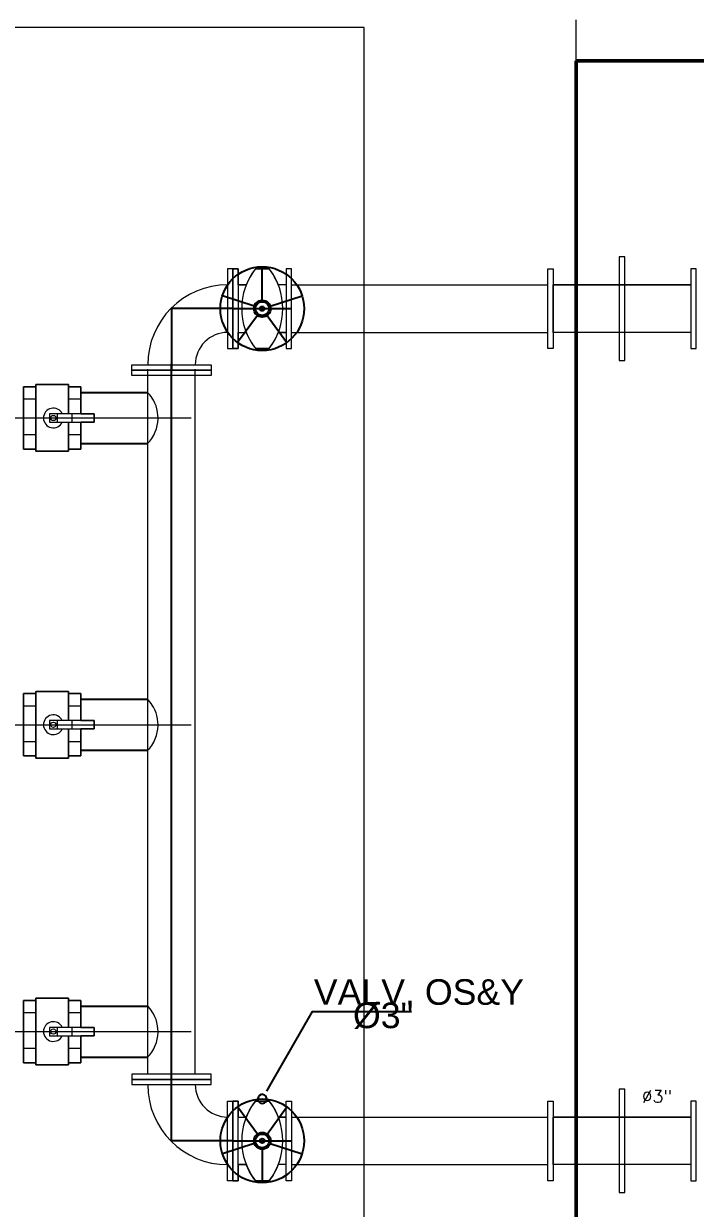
# Model space of a CAD drawing. Header units: metres. Extents: x -4 to 54.5, y -3.3 to 43.7.
# Drawn here: x 20.889 to 22.205, y 5.261 to 7.577 of the extents above; entities that cross this region are included whole.
import ezdxf

# ---------------------------------------------------------------- set-up
doc = ezdxf.new("R2010")
doc.units = ezdxf.units.M
doc.linetypes.add('IMPORT-CENTER2', pattern=[112.5, 75, -12.5, 12.5, -12.5])
doc.linetypes.add('IMPORT-HIDDEN2 _2_', pattern=[476.25, 317.5, -158.75])
doc.layers.get('0').update_dxf_attribs({"color": 8})
for name, color, linetype, lineweight in [('A-AREA', 8, 'Continuous', 9), ('A-FLOR', 8, 'Continuous', 18), ('A-WALL', 8, 'Continuous', 9)]:
    doc.layers.add(name, color=color, linetype=linetype, lineweight=lineweight)
doc.layers.add('REF-ACI-BOMBAS', color=9, linetype='Continuous')
doc.styles.add('Arial_1', font='arial.ttf', dxfattribs={"height": 0.05})
doc.styles.add('RomanS_1', font='romans__.ttf', dxfattribs={"height": 0.024604})

# ---------------------------------------------------------------- blocks, each defined once
blk = doc.blocks.new('P3-P3_dwg__Dot-6083453-NIV_A_S01_SÓTANO 1')
at = {"color": 0}
blk.add_line((-0.5, 0), (-1, 0), dxfattribs=at)
for start, end in [(360, 180), (180, 360)]:
    blk.add_arc((0, 0), 0.25, start, end, dxfattribs=at)
blk = doc.blocks.new('P3-P3_dwg-6083442-NIV_A_S01_SÓTANO 1')
at = {"color": 0, "lineweight": 9}
for p, q in [((21.3422, 7.0981), (21.369, 7.0981)), ((21.3086, 7.0666), (21.3243, 7.0666)), ((21.4026, 7.0666), (21.387, 7.0666)), ((21.413, 7.0666), (21.9146, 7.0666)), ((22.1946, 7.0666), (21.925, 7.0666)), ((21.3086, 6.9737), (21.3243, 6.9737)), ((21.4026, 6.9737), (21.387, 6.9737)), ((21.413, 6.9737), (21.9146, 6.9737)), ((22.1946, 6.9737), (21.925, 6.9737)), ((21.369, 6.9422), (21.3422, 6.9422)), ((21.1314, 5.5232), (21.1314, 6.902)), ((21.2244, 5.5232), (21.2244, 6.902)), ((20.8886, 6.8436), (20.9126, 6.8436)), ((20.9766, 6.8436), (21.0006, 6.8436)), ((20.9547, 6.7983), (20.9547, 6.8146)), ((20.9833, 6.7983), (20.9833, 6.8146)), ((20.8886, 6.7739), (20.9126, 6.7739)), ((20.9766, 6.7739), (21.0006, 6.7739)), ((20.8886, 6.2436), (20.9126, 6.2436)), ((20.9766, 6.2436), (21.0006, 6.2436)), ((20.9547, 6.1983), (20.9547, 6.2146)), ((20.9833, 6.1983), (20.9833, 6.2146)), ((20.8886, 6.1739), (20.9126, 6.1739)), ((20.9766, 6.1739), (21.0006, 6.1739)), ((20.8886, 5.6436), (20.9126, 5.6436)), ((20.9766, 5.6436), (21.0006, 5.6436)), ((20.9547, 5.5983), (20.9547, 5.6146)), ((20.9833, 5.5983), (20.9833, 5.6146)), ((20.8886, 5.5739), (20.9126, 5.5739)), ((20.9766, 5.5739), (21.0006, 5.5739)), ((21.369, 5.4705), (21.3422, 5.4705)), ((21.3086, 5.4391), (21.3243, 5.4391)), ((21.4026, 5.4391), (21.387, 5.4391)), ((21.413, 5.4391), (21.9146, 5.4391)), ((22.1946, 5.4391), (21.925, 5.4391)), ((21.3086, 5.3461), (21.3243, 5.3461)), ((21.4026, 5.3461), (21.387, 5.3461)), ((21.413, 5.3461), (21.9146, 5.3461)), ((22.1946, 5.3461), (21.925, 5.3461)), ((21.3422, 5.3147), (21.369, 5.3147))]:
    blk.add_line(p, q, dxfattribs=at)
at = {"color": 0}
for p, q in [((21.3556, 7.0366), (21.3556, 7.1022)), ((21.34, 7.0252), (21.2776, 7.0455)), ((21.3712, 7.0252), (21.4336, 7.0455)), ((21.2982, 7.0202), (21.413, 7.0202)), ((21.346, 7.0069), (21.3074, 6.9538)), ((21.3653, 7.0069), (21.4038, 6.9538)), ((21.346, 5.4058), (21.3074, 5.4589)), ((21.3653, 5.4058), (21.4038, 5.4589)), ((21.34, 5.3875), (21.2776, 5.3672)), ((21.2982, 5.3926), (21.413, 5.3926)), ((21.3556, 5.3762), (21.3556, 5.3106)), ((21.3712, 5.3875), (21.4336, 5.3672))]:
    blk.add_line(p, q, dxfattribs=at)
at = {"color": 0, "linetype": 'Continuous'}
for p, q in [((21.0006, 6.8563), (21.1312, 6.8563)), ((21.0006, 6.7564), (21.1312, 6.7564)), ((21.0006, 6.2563), (21.1312, 6.2563)), ((21.0006, 6.1564), (21.1312, 6.1564)), ((21.0006, 5.6563), (21.1312, 5.6563)), ((21.0006, 5.5564), (21.1312, 5.5564))]:
    blk.add_line(p, q, dxfattribs=at)
at = {"color": 0, "linetype": 'IMPORT-CENTER2', "lineweight": 9}
for p, q in [((19.885, 6.8064), (21.2162, 6.8064)), ((19.885, 6.2064), (21.2162, 6.2064)), ((19.885, 5.6064), (21.2162, 5.6064))]:
    blk.add_line(p, q, dxfattribs=at)
at = {"color": 0, "linetype": 'IMPORT-HIDDEN2 _2_', "lineweight": 9, "flags": 128}
for points in [[(22.0653, 6.919), (22.0653, 7.1213), (22.0543, 7.1213), (22.0543, 6.919)], [(22.0653, 5.2914), (22.0653, 5.4937), (22.0543, 5.4937), (22.0543, 5.2914)]]:
    blk.add_lwpolyline(points, close=True, dxfattribs=at)
at = {"color": 0, "lineweight": 9, "flags": 128}
for points in [[(21.2982, 7.0981), (21.2878, 7.0981), (21.2878, 6.9422), (21.2982, 6.9422)], [(21.413, 7.0981), (21.4026, 7.0981), (21.4026, 7.0666), (21.387, 7.0666), (21.3839, 7.0737), (21.3798, 7.0817), (21.3766, 7.0871), (21.3716, 7.0946), (21.369, 7.0981), (21.3422, 7.0981), (21.3384, 7.0929), (21.3349, 7.0877), (21.3307, 7.0805), (21.3272, 7.0735), (21.3243, 7.0666), (21.3086, 7.0666), (21.3086, 7.0981), (21.2982, 7.0981), (21.2982, 6.9422), (21.3086, 6.9422), (21.3086, 6.9737), (21.3243, 6.9737), (21.3268, 6.9678), (21.3304, 6.9603), (21.3336, 6.9548), (21.3383, 6.9476), (21.3422, 6.9422), (21.369, 6.9422), (21.3732, 6.9479), (21.3777, 6.9549), (21.3813, 6.9613), (21.3842, 6.9671), (21.387, 6.9737), (21.4026, 6.9737), (21.4026, 6.9422), (21.413, 6.9422)], [(21.2982, 6.9422), (21.2982, 7.0981), (21.3086, 7.0981), (21.3086, 6.9422)], [(21.413, 6.9422), (21.413, 7.0981), (21.4026, 7.0981), (21.4026, 6.9422)], [(21.9146, 6.9422), (21.9146, 7.0981), (21.925, 7.0981), (21.925, 6.9422)], [(22.205, 6.9422), (22.205, 7.0981), (22.1946, 7.0981), (22.1946, 6.9422)], [(21.925, 7.0666), (22.1946, 7.0666), (22.1946, 6.9737), (21.925, 6.9737)], [(21.1, 6.8999), (21.2558, 6.8999), (21.2558, 6.8895), (21.1, 6.8895), (21.1, 6.8999), (21.1, 6.9103), (21.2558, 6.9103), (21.2558, 6.8999)], [(20.8886, 6.8672), (20.9126, 6.8672), (20.9126, 6.8716), (20.9766, 6.8716), (20.9766, 6.8672), (21.0006, 6.8672), (21.0006, 6.8146), (21.0269, 6.8146), (21.0269, 6.7983), (21.0006, 6.7983), (21.0006, 6.7455), (20.9766, 6.7455), (20.9766, 6.7412), (20.9126, 6.7412), (20.9126, 6.7455), (20.8886, 6.7455)], [(20.8886, 6.7455), (20.9126, 6.7455), (20.9126, 6.8672), (20.8886, 6.8672)], [(21.0006, 6.8563), (21.0006, 6.8146), (21.0269, 6.8146), (21.0269, 6.7983), (21.0006, 6.7983), (21.0006, 6.7564), (21.1312, 6.7564), (21.1353, 6.7609), (21.1392, 6.7661), (21.1431, 6.7725), (21.1462, 6.779), (21.1484, 6.7852), (21.1501, 6.7918), (21.1511, 6.7978), (21.1516, 6.8047), (21.1516, 6.8064), (21.1514, 6.8115), (21.1507, 6.8177), (21.1494, 6.8242), (21.1477, 6.8298), (21.1454, 6.8354), (21.1427, 6.841), (21.1404, 6.8448), (21.1381, 6.8482), (21.1357, 6.8514), (21.133, 6.8545), (21.1312, 6.8563)], [(20.9389, 6.7983), (21.0269, 6.7983), (21.0269, 6.8146), (20.9389, 6.8146)], [(20.8886, 6.2672), (20.9126, 6.2672), (20.9126, 6.2716), (20.9766, 6.2716), (20.9766, 6.2672), (21.0006, 6.2672), (21.0006, 6.2146), (21.0269, 6.2146), (21.0269, 6.1983), (21.0006, 6.1983), (21.0006, 6.1455), (20.9766, 6.1455), (20.9766, 6.1412), (20.9126, 6.1412), (20.9126, 6.1455), (20.8886, 6.1455)], [(20.8886, 6.1455), (20.9126, 6.1455), (20.9126, 6.2672), (20.8886, 6.2672)], [(21.0006, 6.2563), (21.0006, 6.2146), (21.0269, 6.2146), (21.0269, 6.1983), (21.0006, 6.1983), (21.0006, 6.1564), (21.1312, 6.1564), (21.1353, 6.1609), (21.1392, 6.1661), (21.1431, 6.1725), (21.1462, 6.179), (21.1484, 6.1852), (21.1501, 6.1918), (21.1511, 6.1978), (21.1516, 6.2047), (21.1516, 6.2064), (21.1514, 6.2115), (21.1507, 6.2177), (21.1494, 6.2242), (21.1477, 6.2298), (21.1454, 6.2354), (21.1427, 6.241), (21.1404, 6.2448), (21.1381, 6.2482), (21.1357, 6.2514), (21.133, 6.2545), (21.1312, 6.2563)], [(20.9389, 6.1983), (21.0269, 6.1983), (21.0269, 6.2146), (20.9389, 6.2146)], [(20.8886, 5.6672), (20.9126, 5.6672), (20.9126, 5.6716), (20.9766, 5.6716), (20.9766, 5.6672), (21.0006, 5.6672), (21.0006, 5.6146), (21.0269, 5.6146), (21.0269, 5.5983), (21.0006, 5.5983), (21.0006, 5.5455), (20.9766, 5.5455), (20.9766, 5.5412), (20.9126, 5.5412), (20.9126, 5.5455), (20.8886, 5.5455)], [(20.8886, 5.5455), (20.9126, 5.5455), (20.9126, 5.6672), (20.8886, 5.6672)], [(21.0006, 5.6563), (21.0006, 5.6146), (21.0269, 5.6146), (21.0269, 5.5983), (21.0006, 5.5983), (21.0006, 5.5564), (21.1312, 5.5564), (21.1353, 5.5609), (21.1392, 5.5661), (21.1431, 5.5725), (21.1462, 5.579), (21.1484, 5.5852), (21.1501, 5.5918), (21.1511, 5.5978), (21.1516, 5.6047), (21.1516, 5.6064), (21.1514, 5.6115), (21.1507, 5.6177), (21.1494, 5.6242), (21.1477, 5.6298), (21.1454, 5.6354), (21.1427, 5.641), (21.1404, 5.6448), (21.1381, 5.6482), (21.1357, 5.6514), (21.133, 5.6545), (21.1312, 5.6563)], [(20.9389, 5.5983), (21.0269, 5.5983), (21.0269, 5.6146), (20.9389, 5.6146)], [(21.1, 5.5129), (21.2558, 5.5129), (21.2558, 5.5232), (21.1, 5.5232), (21.1, 5.5129), (21.1, 5.5025), (21.2558, 5.5025), (21.2558, 5.5129)], [(21.2982, 5.3147), (21.2878, 5.3147), (21.2878, 5.4705), (21.2982, 5.4705)], [(21.413, 5.3147), (21.4026, 5.3147), (21.4026, 5.3461), (21.387, 5.3461), (21.3839, 5.3391), (21.3798, 5.331), (21.3766, 5.3256), (21.3716, 5.3182), (21.369, 5.3147), (21.3422, 5.3147), (21.3384, 5.3198), (21.3349, 5.325), (21.3307, 5.3323), (21.3272, 5.3392), (21.3243, 5.3461), (21.3086, 5.3461), (21.3086, 5.3147), (21.2982, 5.3147), (21.2982, 5.4705), (21.3086, 5.4705), (21.3086, 5.4391), (21.3243, 5.4391), (21.3268, 5.445), (21.3304, 5.4524), (21.3336, 5.458), (21.3383, 5.4652), (21.3422, 5.4705), (21.369, 5.4705), (21.3732, 5.4649), (21.3777, 5.4578), (21.3813, 5.4514), (21.3842, 5.4456), (21.387, 5.4391), (21.4026, 5.4391), (21.4026, 5.4705), (21.413, 5.4705)], [(21.2982, 5.4705), (21.2982, 5.3147), (21.3086, 5.3147), (21.3086, 5.4705)], [(21.413, 5.4705), (21.413, 5.3147), (21.4026, 5.3147), (21.4026, 5.4705)], [(21.9146, 5.3147), (21.9146, 5.4705), (21.925, 5.4705), (21.925, 5.3147)], [(22.205, 5.3147), (22.205, 5.4705), (22.1946, 5.4705), (22.1946, 5.3147)], [(21.925, 5.4391), (22.1946, 5.4391), (22.1946, 5.3461), (21.925, 5.3461)]]:
    blk.add_lwpolyline(points, close=True, dxfattribs=at)
at = {"color": 0, "flags": 128}
for points in [[(21.2982, 7.0202), (21.1779, 7.0202), (21.1779, 6.8999)], [(21.2982, 5.3926), (21.1779, 5.3926), (21.1779, 5.5129), (21.1779, 6.9124)], [(21.373, 5.5049), (21.4539, 5.6457), (21.6473, 5.6457)]]:
    blk.add_lwpolyline(points, dxfattribs=at)
at = {"color": 0, "lineweight": 9, "flags": 128}
for points in [[(21.0006, 6.8146), (21.0006, 6.8672), (20.9766, 6.8672), (20.9766, 6.8146), (20.9766, 6.8716), (20.9126, 6.8716), (20.9126, 6.7412), (20.9766, 6.7412), (20.9766, 6.7983), (20.9766, 6.7455), (21.0006, 6.7455), (21.0006, 6.7983)], [(21.0006, 6.2146), (21.0006, 6.2672), (20.9766, 6.2672), (20.9766, 6.2146), (20.9766, 6.2716), (20.9126, 6.2716), (20.9126, 6.1412), (20.9766, 6.1412), (20.9766, 6.1983), (20.9766, 6.1455), (21.0006, 6.1455), (21.0006, 6.1983)], [(21.0006, 5.6146), (21.0006, 5.6672), (20.9766, 5.6672), (20.9766, 5.6146), (20.9766, 5.6716), (20.9126, 5.6716), (20.9126, 5.5412), (20.9766, 5.5412), (20.9766, 5.5983), (20.9766, 5.5455), (21.0006, 5.5455), (21.0006, 5.5983)]]:
    blk.add_lwpolyline(points, dxfattribs=at)
at = {"color": 0}
for centre, radius in [((21.3556, 7.0202), 0.082), ((21.3556, 7.0202), 0.0164), ((21.3556, 7.0202), 0.0134), ((21.3556, 7.0202), 0.00447), ((21.3556, 5.3926), 0.082), ((21.3556, 5.3926), 0.0164), ((21.3556, 5.3926), 0.0134), ((21.3556, 5.3926), 0.00447)]:
    blk.add_circle(centre, radius, dxfattribs=at)
at = {"color": 0, "lineweight": 9}
for centre in [(20.9467, 6.8064), (20.9467, 6.2064), (20.9467, 5.6064)]:
    blk.add_circle(centre, 0.00509, dxfattribs=at)
for centre, radius, start, end in [((21.4421, 7.0202), 0.1267, 142.0479, 217.9521), ((21.2691, 7.0202), 0.1267, 322.0479, 37.9521), ((21.2878, 6.9103), 0.1564, 90, 180), ((21.2878, 6.9103), 0.0634, 90, 180), ((20.9467, 6.8064), 0.0193, 25.445, 335.3948), ((20.9467, 6.2064), 0.0193, 25.445, 335.3948), ((20.9467, 5.6064), 0.0193, 25.445, 335.3948), ((21.2878, 5.5025), 0.1564, 180, 270), ((21.2878, 5.5025), 0.0634, 180, 270), ((21.4421, 5.3926), 0.1267, 142.0479, 217.9521), ((21.2691, 5.3926), 0.1267, 322.0479, 37.9521)]:
    blk.add_arc(centre, radius, start, end, dxfattribs=at)
at = {"color": 0, "xscale": 0.035, "yscale": 0.035, "zscale": 0.035, "rotation": 240.1204744935531}
blk.add_blockref('P3-P3_dwg__Dot-6083453-NIV_A_S01_SÓTANO 1', (21.3556, 5.4746), dxfattribs=at)
at = {"color": 0, "attachment_point": 1}
for s, insert, char_height, width, line_spacing_factor, style in [('VALV. OS&Y', (21.4564, 5.7087), 0.05, 0.490945, 0.941778, 'Arial_1'), ('Ø3"', (21.5331, 5.663), 0.05, 0.140795, 0.941778, 'Arial_1'), ('Ø3"', (22.0983, 5.4919), 0.0246, 0.08008, 0.983083, 'RomanS_1')]:
    blk.add_mtext(s, dxfattribs=dict(at, insert=insert, char_height=char_height, width=width, line_spacing_factor=line_spacing_factor, style=style))

msp = doc.modelspace()

# ---------------------------------------------------------------- linework, layer by layer
at = {"layer": 'A-AREA'}
msp.add_line((21.97, 7.505), (21.97, 7.585), dxfattribs=at)
at = {"layer": 'A-FLOR', "lineweight": 9}
for p, q in [((21.555, 7.57), (20.505, 7.57)), ((21.555, 4.85), (21.555, 7.57))]:
    msp.add_line(p, q, dxfattribs=at)
at = {"layer": 'A-WALL', "lineweight": 50}
for p, q in [((21.97, 7.505), (21.97, 5.135)), ((22.22, 7.505), (21.97, 7.505))]:
    msp.add_line(p, q, dxfattribs=at)

# ---------------------------------------------------------------- block references
at = {"layer": 'REF-ACI-BOMBAS'}
msp.add_blockref('P3-P3_dwg-6083442-NIV_A_S01_SÓTANO 1', (0, 0), dxfattribs=at)

doc.saveas('drawing.dxf')
